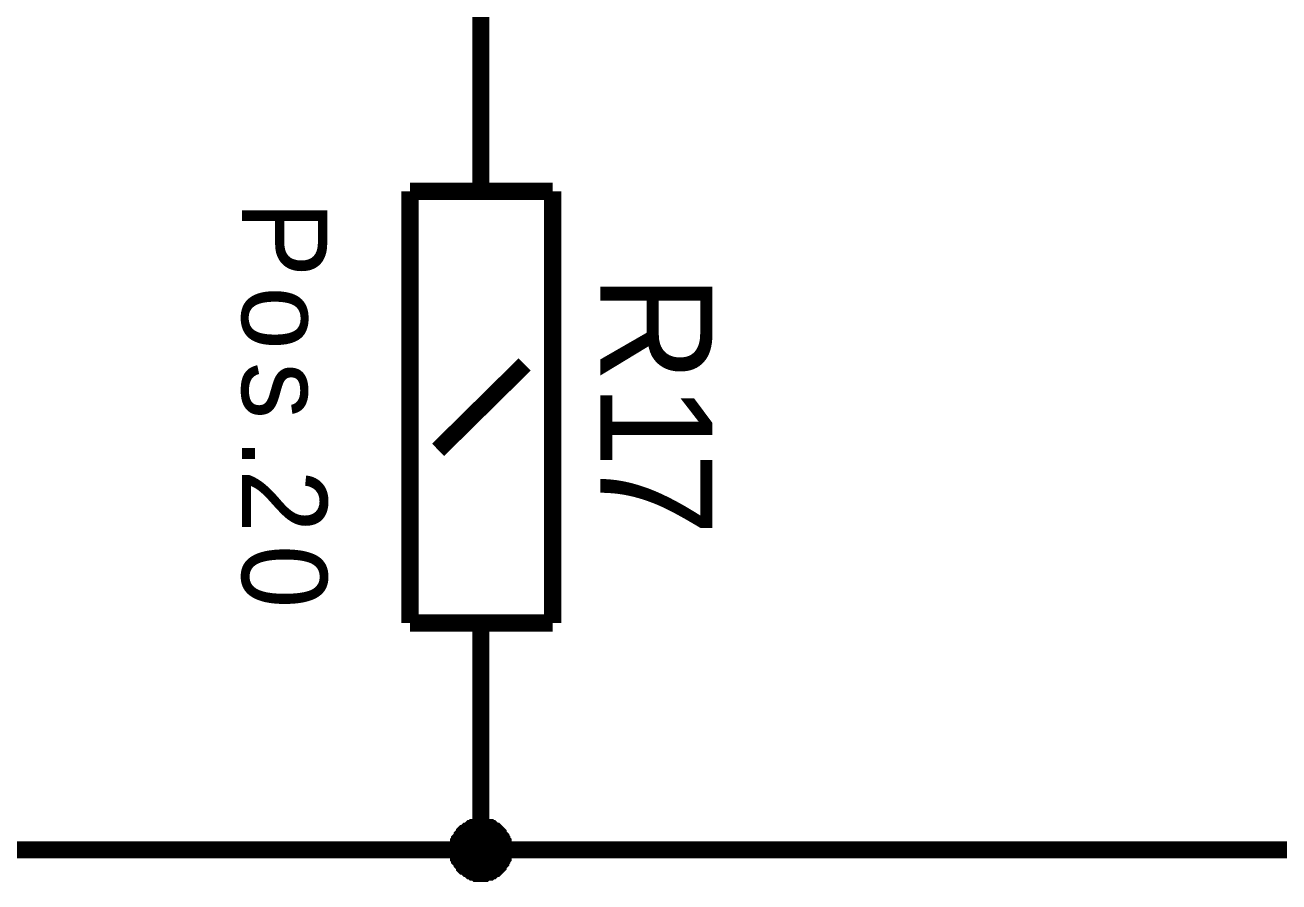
# Model space of a CAD drawing. Header units: millimetres. Extents: x 0 to 20.9, y 0 to 9.5.
# Drawn here: x 16.688 to 17.547, y 5.177 to 5.764 of the extents above; entities that cross this region are included whole.
import ezdxf

# ---------------------------------------------------------------- set-up
doc = ezdxf.new("R2010")
doc.units = ezdxf.units.MM
doc.header["$MEASUREMENT"] = 0
doc.layers.add('Sheet', color=255, linetype='Continuous')

msp = doc.modelspace()

# ---------------------------------------------------------------- linework, layer by layer
at = {"layer": 'Sheet'}
for points, const_width in [([(17, 5.90617), (17, 5.79924), (17, 5.69983)], 0.0118), ([(17, 5.65055), (17, 5.69983)], 0.0118), ([(16.95155, 5.35482), (16.95155, 5.65055)], 0.0118), ([(16.95155, 5.65055), (17.04929, 5.65055)], 0.0118), ([(17.04929, 5.65055), (17.04929, 5.35482)], 0.0118), ([(17.03007, 5.53192), (16.97076, 5.47344)], 0.0118), ([(17.04929, 5.35482), (16.95155, 5.35482)], 0.0118), ([(17, 5.35482), (17, 5.30553)], 0.0118), ([(1.00079, 5.30553), (1.00079, 5.19944), (2.00074, 5.19944), (3.00069, 5.19944), (4.00064, 5.19944), (5.00059, 5.19944), (6.00054, 5.19944), (7.00049, 5.19944), (8.00044, 5.19944), (9.00039, 5.19944), (10.00034, 5.19944), (11.00029, 5.19944), (12.00025, 5.19944), (13.0002, 5.19944), (14.00015, 5.19944), (15.0001, 5.19944), (16.00005, 5.19944), (17, 5.19944), (17.99995, 5.19944), (17.99995, 5.30553)], 0.0118), ([(17, 5.30553), (17, 5.19944)], 0.0118), ([(16.97995, 5.19944), (16.97995, 5.20027), (16.97995, 5.20111), (16.97995, 5.20278), (16.97995, 5.20361), (16.98079, 5.20445), (16.98079, 5.20528), (16.98079, 5.20612), (16.98162, 5.20696), (16.98162, 5.20779), (16.98246, 5.20863), (16.98329, 5.20946), (16.98329, 5.2103), (16.98413, 5.21113), (16.98496, 5.21197), (16.98496, 5.2128), (16.9858, 5.21364), (16.98663, 5.21447), (16.98747, 5.21447), (16.9883, 5.21531), (16.98914, 5.21614), (16.98997, 5.21614), (16.99081, 5.21698), (16.99165, 5.21782), (16.99248, 5.21782), (16.99332, 5.21865), (16.99415, 5.21865), (16.99499, 5.21865), (16.99582, 5.21949), (16.99666, 5.21949), (16.99833, 5.21949), (16.99916, 5.21949), (17, 5.21949)], 0.0039), ([(16.97995, 5.19944), (16.97995, 5.20027), (16.97995, 5.20111), (16.97995, 5.20278), (16.97995, 5.20361), (16.98079, 5.20445), (16.98079, 5.20528), (16.98079, 5.20612), (16.98162, 5.20696), (16.98162, 5.20779), (16.98246, 5.20863), (16.98329, 5.20946), (16.98329, 5.2103), (16.98413, 5.21113), (16.98496, 5.21197), (16.98496, 5.2128), (16.9858, 5.21364), (16.98663, 5.21447), (16.98747, 5.21447), (16.9883, 5.21531), (16.98914, 5.21614), (16.98997, 5.21614), (16.99081, 5.21698), (16.99165, 5.21782), (16.99248, 5.21782), (16.99332, 5.21865), (16.99415, 5.21865), (16.99499, 5.21865), (16.99582, 5.21949), (16.99666, 5.21949), (16.99833, 5.21949), (16.99916, 5.21949), (17, 5.21949)], 0.0039), ([(16.97995, 5.19944), (16.97995, 5.20027), (16.97995, 5.20111), (16.97995, 5.20278), (16.97995, 5.20361), (16.98079, 5.20445), (16.98079, 5.20528), (16.98079, 5.20612), (16.98162, 5.20696), (16.98162, 5.20779), (16.98246, 5.20863), (16.98329, 5.20946), (16.98329, 5.2103), (16.98413, 5.21113), (16.98496, 5.21197), (16.98496, 5.2128), (16.9858, 5.21364), (16.98663, 5.21447), (16.98747, 5.21447), (16.9883, 5.21531), (16.98914, 5.21614), (16.98997, 5.21614), (16.99081, 5.21698), (16.99165, 5.21782), (16.99248, 5.21782), (16.99332, 5.21865), (16.99415, 5.21865), (16.99499, 5.21865), (16.99582, 5.21949), (16.99666, 5.21949), (16.99833, 5.21949), (16.99916, 5.21949), (17, 5.21949)], 0.0039), ([(16.97995, 5.19944), (16.97995, 5.20027), (16.97995, 5.20111), (16.97995, 5.20278), (16.97995, 5.20361), (16.98079, 5.20445), (16.98079, 5.20528), (16.98079, 5.20612), (16.98162, 5.20696), (16.98162, 5.20779), (16.98246, 5.20863), (16.98329, 5.20946), (16.98329, 5.2103), (16.98413, 5.21113), (16.98496, 5.21197), (16.98496, 5.2128), (16.9858, 5.21364), (16.98663, 5.21447), (16.98747, 5.21447), (16.9883, 5.21531), (16.98914, 5.21614), (16.98997, 5.21614), (16.99081, 5.21698), (16.99165, 5.21782), (16.99248, 5.21782), (16.99332, 5.21865), (16.99415, 5.21865), (16.99499, 5.21865), (16.99582, 5.21949), (16.99666, 5.21949), (16.99833, 5.21949), (16.99916, 5.21949), (17, 5.21949)], 0.0039), ([(16.97995, 5.19944), (16.97995, 5.20027), (16.97995, 5.20111), (16.97995, 5.20278), (16.97995, 5.20361), (16.98079, 5.20445), (16.98079, 5.20528), (16.98079, 5.20612), (16.98162, 5.20696), (16.98162, 5.20779), (16.98246, 5.20863), (16.98329, 5.20946), (16.98329, 5.2103), (16.98413, 5.21113), (16.98496, 5.21197), (16.98496, 5.2128), (16.9858, 5.21364), (16.98663, 5.21447), (16.98747, 5.21447), (16.9883, 5.21531), (16.98914, 5.21614), (16.98997, 5.21614), (16.99081, 5.21698), (16.99165, 5.21782), (16.99248, 5.21782), (16.99332, 5.21865), (16.99415, 5.21865), (16.99499, 5.21865), (16.99582, 5.21949), (16.99666, 5.21949), (16.99833, 5.21949), (16.99916, 5.21949), (17, 5.21949)], 0.0039), ([(16.97995, 5.19944), (16.97995, 5.20027), (16.97995, 5.20111), (16.97995, 5.20278), (16.97995, 5.20361), (16.98079, 5.20445), (16.98079, 5.20528), (16.98079, 5.20612), (16.98162, 5.20696), (16.98162, 5.20779), (16.98246, 5.20863), (16.98329, 5.20946), (16.98329, 5.2103), (16.98413, 5.21113), (16.98496, 5.21197), (16.98496, 5.2128), (16.9858, 5.21364), (16.98663, 5.21447), (16.98747, 5.21447), (16.9883, 5.21531), (16.98914, 5.21614), (16.98997, 5.21614), (16.99081, 5.21698), (16.99165, 5.21782), (16.99248, 5.21782), (16.99332, 5.21865), (16.99415, 5.21865), (16.99499, 5.21865), (16.99582, 5.21949), (16.99666, 5.21949), (16.99833, 5.21949), (16.99916, 5.21949), (17, 5.21949)], 0.0039), ([(16.97995, 5.19944), (16.97995, 5.20027), (16.97995, 5.20111), (16.97995, 5.20278), (16.97995, 5.20361), (16.98079, 5.20445), (16.98079, 5.20528), (16.98079, 5.20612), (16.98162, 5.20696), (16.98162, 5.20779), (16.98246, 5.20863), (16.98329, 5.20946), (16.98329, 5.2103), (16.98413, 5.21113), (16.98496, 5.21197), (16.98496, 5.2128), (16.9858, 5.21364), (16.98663, 5.21447), (16.98747, 5.21447), (16.9883, 5.21531), (16.98914, 5.21614), (16.98997, 5.21614), (16.99081, 5.21698), (16.99165, 5.21782), (16.99248, 5.21782), (16.99332, 5.21865), (16.99415, 5.21865), (16.99499, 5.21865), (16.99582, 5.21949), (16.99666, 5.21949), (16.99833, 5.21949), (16.99916, 5.21949), (17, 5.21949)], 0.0039), ([(16.97995, 5.19944), (16.97995, 5.20027), (16.97995, 5.20111), (16.97995, 5.20278), (16.97995, 5.20361), (16.98079, 5.20445), (16.98079, 5.20528), (16.98079, 5.20612), (16.98162, 5.20696), (16.98162, 5.20779), (16.98246, 5.20863), (16.98329, 5.20946), (16.98329, 5.2103), (16.98413, 5.21113), (16.98496, 5.21197), (16.98496, 5.2128), (16.9858, 5.21364), (16.98663, 5.21447), (16.98747, 5.21447), (16.9883, 5.21531), (16.98914, 5.21614), (16.98997, 5.21614), (16.99081, 5.21698), (16.99165, 5.21782), (16.99248, 5.21782), (16.99332, 5.21865), (16.99415, 5.21865), (16.99499, 5.21865), (16.99582, 5.21949), (16.99666, 5.21949), (16.99833, 5.21949), (16.99916, 5.21949), (17, 5.21949)], 0.0039), ([(17, 5.21949), (17, 5.21949)], 0.0039), ([(17, 5.21949), (17.00083, 5.21949), (17.00251, 5.21949), (17.00334, 5.21949), (17.00418, 5.21949), (17.00501, 5.21865), (17.00585, 5.21865), (17.00752, 5.21865), (17.00835, 5.21782), (17.00919, 5.21782), (17.01002, 5.21698), (17.01086, 5.21614), (17.01169, 5.21614), (17.01253, 5.21531), (17.01337, 5.21447), (17.01337, 5.21447), (17.0142, 5.21364), (17.01504, 5.2128), (17.01587, 5.21197), (17.01587, 5.21113), (17.01671, 5.2103), (17.01754, 5.20946), (17.01754, 5.20863), (17.01838, 5.20779), (17.01838, 5.20696), (17.01921, 5.20612), (17.01921, 5.20528), (17.01921, 5.20445), (17.02005, 5.20361), (17.02005, 5.20278), (17.02005, 5.20111), (17.02005, 5.20027), (17.02005, 5.19944)], 0.0039), ([(17, 5.21949), (17, 5.21949)], 0.0039), ([(17, 5.21949), (17.00083, 5.21949), (17.00251, 5.21949), (17.00334, 5.21949), (17.00418, 5.21949), (17.00501, 5.21865), (17.00585, 5.21865), (17.00752, 5.21865), (17.00835, 5.21782), (17.00919, 5.21782), (17.01002, 5.21698), (17.01086, 5.21614), (17.01169, 5.21614), (17.01253, 5.21531), (17.01337, 5.21447), (17.01337, 5.21447), (17.0142, 5.21364), (17.01504, 5.2128), (17.01587, 5.21197), (17.01587, 5.21113), (17.01671, 5.2103), (17.01754, 5.20946), (17.01754, 5.20863), (17.01838, 5.20779), (17.01838, 5.20696), (17.01921, 5.20612), (17.01921, 5.20528), (17.01921, 5.20445), (17.02005, 5.20361), (17.02005, 5.20278), (17.02005, 5.20111), (17.02005, 5.20027), (17.02005, 5.19944)], 0.0039), ([(17, 5.21949), (17, 5.21949)], 0.0039), ([(17, 5.21949), (17.00083, 5.21949), (17.00251, 5.21949), (17.00334, 5.21949), (17.00418, 5.21949), (17.00501, 5.21865), (17.00585, 5.21865), (17.00752, 5.21865), (17.00835, 5.21782), (17.00919, 5.21782), (17.01002, 5.21698), (17.01086, 5.21614), (17.01169, 5.21614), (17.01253, 5.21531), (17.01337, 5.21447), (17.01337, 5.21447), (17.0142, 5.21364), (17.01504, 5.2128), (17.01587, 5.21197), (17.01587, 5.21113), (17.01671, 5.2103), (17.01754, 5.20946), (17.01754, 5.20863), (17.01838, 5.20779), (17.01838, 5.20696), (17.01921, 5.20612), (17.01921, 5.20528), (17.01921, 5.20445), (17.02005, 5.20361), (17.02005, 5.20278), (17.02005, 5.20111), (17.02005, 5.20027), (17.02005, 5.19944)], 0.0039), ([(17, 5.21949), (17, 5.21949)], 0.0039), ([(17, 5.21949), (17.00083, 5.21949), (17.00251, 5.21949), (17.00334, 5.21949), (17.00418, 5.21949), (17.00501, 5.21865), (17.00585, 5.21865), (17.00752, 5.21865), (17.00835, 5.21782), (17.00919, 5.21782), (17.01002, 5.21698), (17.01086, 5.21614), (17.01169, 5.21614), (17.01253, 5.21531), (17.01337, 5.21447), (17.01337, 5.21447), (17.0142, 5.21364), (17.01504, 5.2128), (17.01587, 5.21197), (17.01587, 5.21113), (17.01671, 5.2103), (17.01754, 5.20946), (17.01754, 5.20863), (17.01838, 5.20779), (17.01838, 5.20696), (17.01921, 5.20612), (17.01921, 5.20528), (17.01921, 5.20445), (17.02005, 5.20361), (17.02005, 5.20278), (17.02005, 5.20111), (17.02005, 5.20027), (17.02005, 5.19944)], 0.0039), ([(17, 5.21949), (17, 5.21949)], 0.0039), ([(17, 5.21949), (17.00083, 5.21949), (17.00251, 5.21949), (17.00334, 5.21949), (17.00418, 5.21949), (17.00501, 5.21865), (17.00585, 5.21865), (17.00752, 5.21865), (17.00835, 5.21782), (17.00919, 5.21782), (17.01002, 5.21698), (17.01086, 5.21614), (17.01169, 5.21614), (17.01253, 5.21531), (17.01337, 5.21447), (17.01337, 5.21447), (17.0142, 5.21364), (17.01504, 5.2128), (17.01587, 5.21197), (17.01587, 5.21113), (17.01671, 5.2103), (17.01754, 5.20946), (17.01754, 5.20863), (17.01838, 5.20779), (17.01838, 5.20696), (17.01921, 5.20612), (17.01921, 5.20528), (17.01921, 5.20445), (17.02005, 5.20361), (17.02005, 5.20278), (17.02005, 5.20111), (17.02005, 5.20027), (17.02005, 5.19944)], 0.0039), ([(17, 5.21949), (17, 5.21949)], 0.0039), ([(17, 5.21949), (17.00083, 5.21949), (17.00251, 5.21949), (17.00334, 5.21949), (17.00418, 5.21949), (17.00501, 5.21865), (17.00585, 5.21865), (17.00752, 5.21865), (17.00835, 5.21782), (17.00919, 5.21782), (17.01002, 5.21698), (17.01086, 5.21614), (17.01169, 5.21614), (17.01253, 5.21531), (17.01337, 5.21447), (17.01337, 5.21447), (17.0142, 5.21364), (17.01504, 5.2128), (17.01587, 5.21197), (17.01587, 5.21113), (17.01671, 5.2103), (17.01754, 5.20946), (17.01754, 5.20863), (17.01838, 5.20779), (17.01838, 5.20696), (17.01921, 5.20612), (17.01921, 5.20528), (17.01921, 5.20445), (17.02005, 5.20361), (17.02005, 5.20278), (17.02005, 5.20111), (17.02005, 5.20027), (17.02005, 5.19944)], 0.0039), ([(17, 5.21949), (17, 5.21949)], 0.0039), ([(17, 5.21949), (17.00083, 5.21949), (17.00251, 5.21949), (17.00334, 5.21949), (17.00418, 5.21949), (17.00501, 5.21865), (17.00585, 5.21865), (17.00752, 5.21865), (17.00835, 5.21782), (17.00919, 5.21782), (17.01002, 5.21698), (17.01086, 5.21614), (17.01169, 5.21614), (17.01253, 5.21531), (17.01337, 5.21447), (17.01337, 5.21447), (17.0142, 5.21364), (17.01504, 5.2128), (17.01587, 5.21197), (17.01587, 5.21113), (17.01671, 5.2103), (17.01754, 5.20946), (17.01754, 5.20863), (17.01838, 5.20779), (17.01838, 5.20696), (17.01921, 5.20612), (17.01921, 5.20528), (17.01921, 5.20445), (17.02005, 5.20361), (17.02005, 5.20278), (17.02005, 5.20111), (17.02005, 5.20027), (17.02005, 5.19944)], 0.0039), ([(17, 5.21949), (17, 5.21949)], 0.0039), ([(17, 5.21949), (17.00083, 5.21949), (17.00251, 5.21949), (17.00334, 5.21949), (17.00418, 5.21949), (17.00501, 5.21865), (17.00585, 5.21865), (17.00752, 5.21865), (17.00835, 5.21782), (17.00919, 5.21782), (17.01002, 5.21698), (17.01086, 5.21614), (17.01169, 5.21614), (17.01253, 5.21531), (17.01337, 5.21447), (17.01337, 5.21447), (17.0142, 5.21364), (17.01504, 5.2128), (17.01587, 5.21197), (17.01587, 5.21113), (17.01671, 5.2103), (17.01754, 5.20946), (17.01754, 5.20863), (17.01838, 5.20779), (17.01838, 5.20696), (17.01921, 5.20612), (17.01921, 5.20528), (17.01921, 5.20445), (17.02005, 5.20361), (17.02005, 5.20278), (17.02005, 5.20111), (17.02005, 5.20027), (17.02005, 5.19944)], 0.0039), ([(17, 5.17939), (16.99916, 5.17939), (16.99833, 5.17939), (16.99666, 5.17939), (16.99582, 5.17939), (16.99499, 5.18022), (16.99415, 5.18022), (16.99332, 5.18022), (16.99248, 5.18106), (16.99165, 5.18106), (16.99081, 5.18189), (16.98997, 5.18273), (16.98914, 5.18273), (16.9883, 5.18356), (16.98747, 5.1844), (16.98663, 5.1844), (16.9858, 5.18524), (16.98496, 5.18607), (16.98496, 5.18691), (16.98413, 5.18774), (16.98329, 5.18858), (16.98329, 5.18941), (16.98246, 5.19025), (16.98162, 5.19108), (16.98162, 5.19192), (16.98079, 5.19275), (16.98079, 5.19359), (16.98079, 5.19442), (16.97995, 5.19526), (16.97995, 5.1961), (16.97995, 5.19777), (16.97995, 5.1986), (16.97995, 5.19944)], 0.0039), ([(16.97995, 5.19944), (16.97995, 5.19944)], 0.0039), ([(17, 5.17939), (16.99916, 5.17939), (16.99833, 5.17939), (16.99666, 5.17939), (16.99582, 5.17939), (16.99499, 5.18022), (16.99415, 5.18022), (16.99332, 5.18022), (16.99248, 5.18106), (16.99165, 5.18106), (16.99081, 5.18189), (16.98997, 5.18273), (16.98914, 5.18273), (16.9883, 5.18356), (16.98747, 5.1844), (16.98663, 5.1844), (16.9858, 5.18524), (16.98496, 5.18607), (16.98496, 5.18691), (16.98413, 5.18774), (16.98329, 5.18858), (16.98329, 5.18941), (16.98246, 5.19025), (16.98162, 5.19108), (16.98162, 5.19192), (16.98079, 5.19275), (16.98079, 5.19359), (16.98079, 5.19442), (16.97995, 5.19526), (16.97995, 5.1961), (16.97995, 5.19777), (16.97995, 5.1986), (16.97995, 5.19944)], 0.0039), ([(16.97995, 5.19944), (16.97995, 5.19944)], 0.0039), ([(17, 5.17939), (16.99916, 5.17939), (16.99833, 5.17939), (16.99666, 5.17939), (16.99582, 5.17939), (16.99499, 5.18022), (16.99415, 5.18022), (16.99332, 5.18022), (16.99248, 5.18106), (16.99165, 5.18106), (16.99081, 5.18189), (16.98997, 5.18273), (16.98914, 5.18273), (16.9883, 5.18356), (16.98747, 5.1844), (16.98663, 5.1844), (16.9858, 5.18524), (16.98496, 5.18607), (16.98496, 5.18691), (16.98413, 5.18774), (16.98329, 5.18858), (16.98329, 5.18941), (16.98246, 5.19025), (16.98162, 5.19108), (16.98162, 5.19192), (16.98079, 5.19275), (16.98079, 5.19359), (16.98079, 5.19442), (16.97995, 5.19526), (16.97995, 5.1961), (16.97995, 5.19777), (16.97995, 5.1986), (16.97995, 5.19944)], 0.0039), ([(16.97995, 5.19944), (16.97995, 5.19944)], 0.0039), ([(17, 5.17939), (16.99916, 5.17939), (16.99833, 5.17939), (16.99666, 5.17939), (16.99582, 5.17939), (16.99499, 5.18022), (16.99415, 5.18022), (16.99332, 5.18022), (16.99248, 5.18106), (16.99165, 5.18106), (16.99081, 5.18189), (16.98997, 5.18273), (16.98914, 5.18273), (16.9883, 5.18356), (16.98747, 5.1844), (16.98663, 5.1844), (16.9858, 5.18524), (16.98496, 5.18607), (16.98496, 5.18691), (16.98413, 5.18774), (16.98329, 5.18858), (16.98329, 5.18941), (16.98246, 5.19025), (16.98162, 5.19108), (16.98162, 5.19192), (16.98079, 5.19275), (16.98079, 5.19359), (16.98079, 5.19442), (16.97995, 5.19526), (16.97995, 5.1961), (16.97995, 5.19777), (16.97995, 5.1986), (16.97995, 5.19944)], 0.0039), ([(16.97995, 5.19944), (16.97995, 5.19944)], 0.0039), ([(17, 5.17939), (16.99916, 5.17939), (16.99833, 5.17939), (16.99666, 5.17939), (16.99582, 5.17939), (16.99499, 5.18022), (16.99415, 5.18022), (16.99332, 5.18022), (16.99248, 5.18106), (16.99165, 5.18106), (16.99081, 5.18189), (16.98997, 5.18273), (16.98914, 5.18273), (16.9883, 5.18356), (16.98747, 5.1844), (16.98663, 5.1844), (16.9858, 5.18524), (16.98496, 5.18607), (16.98496, 5.18691), (16.98413, 5.18774), (16.98329, 5.18858), (16.98329, 5.18941), (16.98246, 5.19025), (16.98162, 5.19108), (16.98162, 5.19192), (16.98079, 5.19275), (16.98079, 5.19359), (16.98079, 5.19442), (16.97995, 5.19526), (16.97995, 5.1961), (16.97995, 5.19777), (16.97995, 5.1986), (16.97995, 5.19944)], 0.0039), ([(16.97995, 5.19944), (16.97995, 5.19944)], 0.0039), ([(17, 5.17939), (16.99916, 5.17939), (16.99833, 5.17939), (16.99666, 5.17939), (16.99582, 5.17939), (16.99499, 5.18022), (16.99415, 5.18022), (16.99332, 5.18022), (16.99248, 5.18106), (16.99165, 5.18106), (16.99081, 5.18189), (16.98997, 5.18273), (16.98914, 5.18273), (16.9883, 5.18356), (16.98747, 5.1844), (16.98663, 5.1844), (16.9858, 5.18524), (16.98496, 5.18607), (16.98496, 5.18691), (16.98413, 5.18774), (16.98329, 5.18858), (16.98329, 5.18941), (16.98246, 5.19025), (16.98162, 5.19108), (16.98162, 5.19192), (16.98079, 5.19275), (16.98079, 5.19359), (16.98079, 5.19442), (16.97995, 5.19526), (16.97995, 5.1961), (16.97995, 5.19777), (16.97995, 5.1986), (16.97995, 5.19944)], 0.0039), ([(16.97995, 5.19944), (16.97995, 5.19944)], 0.0039), ([(17, 5.17939), (16.99916, 5.17939), (16.99833, 5.17939), (16.99666, 5.17939), (16.99582, 5.17939), (16.99499, 5.18022), (16.99415, 5.18022), (16.99332, 5.18022), (16.99248, 5.18106), (16.99165, 5.18106), (16.99081, 5.18189), (16.98997, 5.18273), (16.98914, 5.18273), (16.9883, 5.18356), (16.98747, 5.1844), (16.98663, 5.1844), (16.9858, 5.18524), (16.98496, 5.18607), (16.98496, 5.18691), (16.98413, 5.18774), (16.98329, 5.18858), (16.98329, 5.18941), (16.98246, 5.19025), (16.98162, 5.19108), (16.98162, 5.19192), (16.98079, 5.19275), (16.98079, 5.19359), (16.98079, 5.19442), (16.97995, 5.19526), (16.97995, 5.1961), (16.97995, 5.19777), (16.97995, 5.1986), (16.97995, 5.19944)], 0.0039), ([(16.97995, 5.19944), (16.97995, 5.19944)], 0.0039), ([(17, 5.17939), (16.99916, 5.17939), (16.99833, 5.17939), (16.99666, 5.17939), (16.99582, 5.17939), (16.99499, 5.18022), (16.99415, 5.18022), (16.99332, 5.18022), (16.99248, 5.18106), (16.99165, 5.18106), (16.99081, 5.18189), (16.98997, 5.18273), (16.98914, 5.18273), (16.9883, 5.18356), (16.98747, 5.1844), (16.98663, 5.1844), (16.9858, 5.18524), (16.98496, 5.18607), (16.98496, 5.18691), (16.98413, 5.18774), (16.98329, 5.18858), (16.98329, 5.18941), (16.98246, 5.19025), (16.98162, 5.19108), (16.98162, 5.19192), (16.98079, 5.19275), (16.98079, 5.19359), (16.98079, 5.19442), (16.97995, 5.19526), (16.97995, 5.1961), (16.97995, 5.19777), (16.97995, 5.1986), (16.97995, 5.19944)], 0.0039), ([(16.97995, 5.19944), (16.97995, 5.19944)], 0.0039), ([(17.02005, 5.19944), (17.02005, 5.1986), (17.02005, 5.19777), (17.02005, 5.1961), (17.02005, 5.19526), (17.01921, 5.19442), (17.01921, 5.19359), (17.01921, 5.19275), (17.01838, 5.19192), (17.01838, 5.19108), (17.01754, 5.19025), (17.01754, 5.18941), (17.01671, 5.18858), (17.01587, 5.18774), (17.01587, 5.18691), (17.01504, 5.18607), (17.0142, 5.18524), (17.01337, 5.1844), (17.01337, 5.1844), (17.01253, 5.18356), (17.01169, 5.18273), (17.01086, 5.18273), (17.01002, 5.18189), (17.00919, 5.18106), (17.00835, 5.18106), (17.00752, 5.18022), (17.00585, 5.18022), (17.00501, 5.18022), (17.00418, 5.17939), (17.00334, 5.17939), (17.00251, 5.17939), (17.00083, 5.17939), (17, 5.17939)], 0.0039), ([(17.02005, 5.19944), (17.02005, 5.1986), (17.02005, 5.19777), (17.02005, 5.1961), (17.02005, 5.19526), (17.01921, 5.19442), (17.01921, 5.19359), (17.01921, 5.19275), (17.01838, 5.19192), (17.01838, 5.19108), (17.01754, 5.19025), (17.01754, 5.18941), (17.01671, 5.18858), (17.01587, 5.18774), (17.01587, 5.18691), (17.01504, 5.18607), (17.0142, 5.18524), (17.01337, 5.1844), (17.01337, 5.1844), (17.01253, 5.18356), (17.01169, 5.18273), (17.01086, 5.18273), (17.01002, 5.18189), (17.00919, 5.18106), (17.00835, 5.18106), (17.00752, 5.18022), (17.00585, 5.18022), (17.00501, 5.18022), (17.00418, 5.17939), (17.00334, 5.17939), (17.00251, 5.17939), (17.00083, 5.17939), (17, 5.17939)], 0.0039), ([(17.02005, 5.19944), (17.02005, 5.1986), (17.02005, 5.19777), (17.02005, 5.1961), (17.02005, 5.19526), (17.01921, 5.19442), (17.01921, 5.19359), (17.01921, 5.19275), (17.01838, 5.19192), (17.01838, 5.19108), (17.01754, 5.19025), (17.01754, 5.18941), (17.01671, 5.18858), (17.01587, 5.18774), (17.01587, 5.18691), (17.01504, 5.18607), (17.0142, 5.18524), (17.01337, 5.1844), (17.01337, 5.1844), (17.01253, 5.18356), (17.01169, 5.18273), (17.01086, 5.18273), (17.01002, 5.18189), (17.00919, 5.18106), (17.00835, 5.18106), (17.00752, 5.18022), (17.00585, 5.18022), (17.00501, 5.18022), (17.00418, 5.17939), (17.00334, 5.17939), (17.00251, 5.17939), (17.00083, 5.17939), (17, 5.17939)], 0.0039), ([(17.02005, 5.19944), (17.02005, 5.1986), (17.02005, 5.19777), (17.02005, 5.1961), (17.02005, 5.19526), (17.01921, 5.19442), (17.01921, 5.19359), (17.01921, 5.19275), (17.01838, 5.19192), (17.01838, 5.19108), (17.01754, 5.19025), (17.01754, 5.18941), (17.01671, 5.18858), (17.01587, 5.18774), (17.01587, 5.18691), (17.01504, 5.18607), (17.0142, 5.18524), (17.01337, 5.1844), (17.01337, 5.1844), (17.01253, 5.18356), (17.01169, 5.18273), (17.01086, 5.18273), (17.01002, 5.18189), (17.00919, 5.18106), (17.00835, 5.18106), (17.00752, 5.18022), (17.00585, 5.18022), (17.00501, 5.18022), (17.00418, 5.17939), (17.00334, 5.17939), (17.00251, 5.17939), (17.00083, 5.17939), (17, 5.17939)], 0.0039), ([(17.02005, 5.19944), (17.02005, 5.1986), (17.02005, 5.19777), (17.02005, 5.1961), (17.02005, 5.19526), (17.01921, 5.19442), (17.01921, 5.19359), (17.01921, 5.19275), (17.01838, 5.19192), (17.01838, 5.19108), (17.01754, 5.19025), (17.01754, 5.18941), (17.01671, 5.18858), (17.01587, 5.18774), (17.01587, 5.18691), (17.01504, 5.18607), (17.0142, 5.18524), (17.01337, 5.1844), (17.01337, 5.1844), (17.01253, 5.18356), (17.01169, 5.18273), (17.01086, 5.18273), (17.01002, 5.18189), (17.00919, 5.18106), (17.00835, 5.18106), (17.00752, 5.18022), (17.00585, 5.18022), (17.00501, 5.18022), (17.00418, 5.17939), (17.00334, 5.17939), (17.00251, 5.17939), (17.00083, 5.17939), (17, 5.17939)], 0.0039), ([(17.02005, 5.19944), (17.02005, 5.1986), (17.02005, 5.19777), (17.02005, 5.1961), (17.02005, 5.19526), (17.01921, 5.19442), (17.01921, 5.19359), (17.01921, 5.19275), (17.01838, 5.19192), (17.01838, 5.19108), (17.01754, 5.19025), (17.01754, 5.18941), (17.01671, 5.18858), (17.01587, 5.18774), (17.01587, 5.18691), (17.01504, 5.18607), (17.0142, 5.18524), (17.01337, 5.1844), (17.01337, 5.1844), (17.01253, 5.18356), (17.01169, 5.18273), (17.01086, 5.18273), (17.01002, 5.18189), (17.00919, 5.18106), (17.00835, 5.18106), (17.00752, 5.18022), (17.00585, 5.18022), (17.00501, 5.18022), (17.00418, 5.17939), (17.00334, 5.17939), (17.00251, 5.17939), (17.00083, 5.17939), (17, 5.17939)], 0.0039), ([(17.02005, 5.19944), (17.02005, 5.1986), (17.02005, 5.19777), (17.02005, 5.1961), (17.02005, 5.19526), (17.01921, 5.19442), (17.01921, 5.19359), (17.01921, 5.19275), (17.01838, 5.19192), (17.01838, 5.19108), (17.01754, 5.19025), (17.01754, 5.18941), (17.01671, 5.18858), (17.01587, 5.18774), (17.01587, 5.18691), (17.01504, 5.18607), (17.0142, 5.18524), (17.01337, 5.1844), (17.01337, 5.1844), (17.01253, 5.18356), (17.01169, 5.18273), (17.01086, 5.18273), (17.01002, 5.18189), (17.00919, 5.18106), (17.00835, 5.18106), (17.00752, 5.18022), (17.00585, 5.18022), (17.00501, 5.18022), (17.00418, 5.17939), (17.00334, 5.17939), (17.00251, 5.17939), (17.00083, 5.17939), (17, 5.17939)], 0.0039), ([(17.02005, 5.19944), (17.02005, 5.1986), (17.02005, 5.19777), (17.02005, 5.1961), (17.02005, 5.19526), (17.01921, 5.19442), (17.01921, 5.19359), (17.01921, 5.19275), (17.01838, 5.19192), (17.01838, 5.19108), (17.01754, 5.19025), (17.01754, 5.18941), (17.01671, 5.18858), (17.01587, 5.18774), (17.01587, 5.18691), (17.01504, 5.18607), (17.0142, 5.18524), (17.01337, 5.1844), (17.01337, 5.1844), (17.01253, 5.18356), (17.01169, 5.18273), (17.01086, 5.18273), (17.01002, 5.18189), (17.00919, 5.18106), (17.00835, 5.18106), (17.00752, 5.18022), (17.00585, 5.18022), (17.00501, 5.18022), (17.00418, 5.17939), (17.00334, 5.17939), (17.00251, 5.17939), (17.00083, 5.17939), (17, 5.17939)], 0.0039), ([(17.02005, 5.19944), (17.02005, 5.19944), (17.02005, 5.19944), (17.02005, 5.19944), (17.02005, 5.19944), (17.02005, 5.19944), (17.02005, 5.19944), (17.02005, 5.19944), (17.02005, 5.19944), (17.02005, 5.19944), (17.02005, 5.19944), (17.02005, 5.19944), (17.02005, 5.19944), (17.02005, 5.19944), (17.02005, 5.19944), (17.02005, 5.19944), (17.02005, 5.19944), (17.02005, 5.19944), (17.02005, 5.19944), (17.02005, 5.19944), (17.02005, 5.19944), (17.02005, 5.19944), (17.02005, 5.19944), (17.02005, 5.19944), (17.02005, 5.19944), (17.02005, 5.19944), (17.02005, 5.19944), (17.02005, 5.19944), (17.02005, 5.19944), (17.02005, 5.19944), (17.02005, 5.19944), (17.02005, 5.19944), (17.02005, 5.19944)], 0.0039), ([(17.02005, 5.19944), (17.02005, 5.19944)], 0.0039), ([(17.02005, 5.19944), (17.02005, 5.19944), (17.02005, 5.19944), (17.02005, 5.19944), (17.02005, 5.19944), (17.02005, 5.19944), (17.02005, 5.19944), (17.02005, 5.19944), (17.02005, 5.19944), (17.02005, 5.19944), (17.02005, 5.19944), (17.02005, 5.19944), (17.02005, 5.19944), (17.02005, 5.19944), (17.02005, 5.19944), (17.02005, 5.19944), (17.02005, 5.19944), (17.02005, 5.19944), (17.02005, 5.19944), (17.02005, 5.19944), (17.02005, 5.19944), (17.02005, 5.19944), (17.02005, 5.19944), (17.02005, 5.19944), (17.02005, 5.19944), (17.02005, 5.19944), (17.02005, 5.19944), (17.02005, 5.19944), (17.02005, 5.19944), (17.02005, 5.19944), (17.02005, 5.19944), (17.02005, 5.19944), (17.02005, 5.19944)], 0.0039), ([(17.02005, 5.19944), (17.02005, 5.19944)], 0.0039), ([(17.02005, 5.19944), (17.02005, 5.19944), (17.02005, 5.19944), (17.02005, 5.19944), (17.02005, 5.19944), (17.02005, 5.19944), (17.02005, 5.19944), (17.02005, 5.19944), (17.02005, 5.19944), (17.02005, 5.19944), (17.02005, 5.19944), (17.02005, 5.19944), (17.02005, 5.19944), (17.02005, 5.19944), (17.02005, 5.19944), (17.02005, 5.19944), (17.02005, 5.19944), (17.02005, 5.19944), (17.02005, 5.19944), (17.02005, 5.19944), (17.02005, 5.19944), (17.02005, 5.19944), (17.02005, 5.19944), (17.02005, 5.19944), (17.02005, 5.19944), (17.02005, 5.19944), (17.02005, 5.19944), (17.02005, 5.19944), (17.02005, 5.19944), (17.02005, 5.19944), (17.02005, 5.19944), (17.02005, 5.19944), (17.02005, 5.19944)], 0.0039), ([(17.02005, 5.19944), (17.02005, 5.19944)], 0.0039), ([(17.02005, 5.19944), (17.02005, 5.19944), (17.02005, 5.19944), (17.02005, 5.19944), (17.02005, 5.19944), (17.02005, 5.19944), (17.02005, 5.19944), (17.02005, 5.19944), (17.02005, 5.19944), (17.02005, 5.19944), (17.02005, 5.19944), (17.02005, 5.19944), (17.02005, 5.19944), (17.02005, 5.19944), (17.02005, 5.19944), (17.02005, 5.19944), (17.02005, 5.19944), (17.02005, 5.19944), (17.02005, 5.19944), (17.02005, 5.19944), (17.02005, 5.19944), (17.02005, 5.19944), (17.02005, 5.19944), (17.02005, 5.19944), (17.02005, 5.19944), (17.02005, 5.19944), (17.02005, 5.19944), (17.02005, 5.19944), (17.02005, 5.19944), (17.02005, 5.19944), (17.02005, 5.19944), (17.02005, 5.19944), (17.02005, 5.19944)], 0.0039), ([(17.02005, 5.19944), (17.02005, 5.19944)], 0.0039), ([(17.02005, 5.19944), (17.02005, 5.19944), (17.02005, 5.19944), (17.02005, 5.19944), (17.02005, 5.19944), (17.02005, 5.19944), (17.02005, 5.19944), (17.02005, 5.19944), (17.02005, 5.19944), (17.02005, 5.19944), (17.02005, 5.19944), (17.02005, 5.19944), (17.02005, 5.19944), (17.02005, 5.19944), (17.02005, 5.19944), (17.02005, 5.19944), (17.02005, 5.19944), (17.02005, 5.19944), (17.02005, 5.19944), (17.02005, 5.19944), (17.02005, 5.19944), (17.02005, 5.19944), (17.02005, 5.19944), (17.02005, 5.19944), (17.02005, 5.19944), (17.02005, 5.19944), (17.02005, 5.19944), (17.02005, 5.19944), (17.02005, 5.19944), (17.02005, 5.19944), (17.02005, 5.19944), (17.02005, 5.19944), (17.02005, 5.19944)], 0.0039), ([(17.02005, 5.19944), (17.02005, 5.19944)], 0.0039), ([(17.02005, 5.19944), (17.02005, 5.19944), (17.02005, 5.19944), (17.02005, 5.19944), (17.02005, 5.19944), (17.02005, 5.19944), (17.02005, 5.19944), (17.02005, 5.19944), (17.02005, 5.19944), (17.02005, 5.19944), (17.02005, 5.19944), (17.02005, 5.19944), (17.02005, 5.19944), (17.02005, 5.19944), (17.02005, 5.19944), (17.02005, 5.19944), (17.02005, 5.19944), (17.02005, 5.19944), (17.02005, 5.19944), (17.02005, 5.19944), (17.02005, 5.19944), (17.02005, 5.19944), (17.02005, 5.19944), (17.02005, 5.19944), (17.02005, 5.19944), (17.02005, 5.19944), (17.02005, 5.19944), (17.02005, 5.19944), (17.02005, 5.19944), (17.02005, 5.19944), (17.02005, 5.19944), (17.02005, 5.19944), (17.02005, 5.19944)], 0.0039), ([(17.02005, 5.19944), (17.02005, 5.19944)], 0.0039), ([(17.02005, 5.19944), (17.02005, 5.19944), (17.02005, 5.19944), (17.02005, 5.19944), (17.02005, 5.19944), (17.02005, 5.19944), (17.02005, 5.19944), (17.02005, 5.19944), (17.02005, 5.19944), (17.02005, 5.19944), (17.02005, 5.19944), (17.02005, 5.19944), (17.02005, 5.19944), (17.02005, 5.19944), (17.02005, 5.19944), (17.02005, 5.19944), (17.02005, 5.19944), (17.02005, 5.19944), (17.02005, 5.19944), (17.02005, 5.19944), (17.02005, 5.19944), (17.02005, 5.19944), (17.02005, 5.19944), (17.02005, 5.19944), (17.02005, 5.19944), (17.02005, 5.19944), (17.02005, 5.19944), (17.02005, 5.19944), (17.02005, 5.19944), (17.02005, 5.19944), (17.02005, 5.19944), (17.02005, 5.19944), (17.02005, 5.19944)], 0.0039), ([(17.02005, 5.19944), (17.02005, 5.19944)], 0.0039), ([(17.02005, 5.19944), (17.02005, 5.19944), (17.02005, 5.19944), (17.02005, 5.19944), (17.02005, 5.19944), (17.02005, 5.19944), (17.02005, 5.19944), (17.02005, 5.19944), (17.02005, 5.19944), (17.02005, 5.19944), (17.02005, 5.19944), (17.02005, 5.19944), (17.02005, 5.19944), (17.02005, 5.19944), (17.02005, 5.19944), (17.02005, 5.19944), (17.02005, 5.19944), (17.02005, 5.19944), (17.02005, 5.19944), (17.02005, 5.19944), (17.02005, 5.19944), (17.02005, 5.19944), (17.02005, 5.19944), (17.02005, 5.19944), (17.02005, 5.19944), (17.02005, 5.19944), (17.02005, 5.19944), (17.02005, 5.19944), (17.02005, 5.19944), (17.02005, 5.19944), (17.02005, 5.19944), (17.02005, 5.19944), (17.02005, 5.19944)], 0.0039), ([(17.02005, 5.19944), (17.02005, 5.19944)], 0.0039)]:
    msp.add_lwpolyline(points, dxfattribs=dict(at, const_width=const_width))
at = {"layer": 'Sheet', "const_width": 0.02}
msp.add_lwpolyline([(16.99, 5.2, 1), (17.01, 5.2, 1)], format="xyb", close=True, dxfattribs=at)

# ---------------------------------------------------------------- texts
at = {"layer": 'Sheet'}
for s, height, p in [('P', 0.05848, (16.83626, 5.64386)), ('o', 0.05848, (16.83626, 5.58539)), ('R', 0.07686, (17.08187, 5.59374)), ('s', 0.05848, (16.83626, 5.53359)), ('1', 0.07686, (17.08187, 5.51855)), ('.', 0.05848, (16.83626, 5.4818)), ('7', 0.07686, (17.08187, 5.47177)), ('2', 0.05848, (16.83626, 5.46008)), ('0', 0.05848, (16.83626, 5.40828))]:
    msp.add_text(s, height=height, rotation=270, dxfattribs=at).set_placement(p)

doc.saveas('drawing.dxf')
